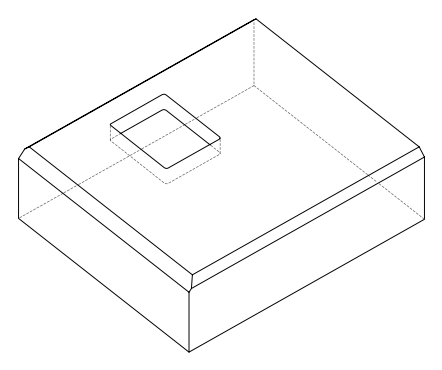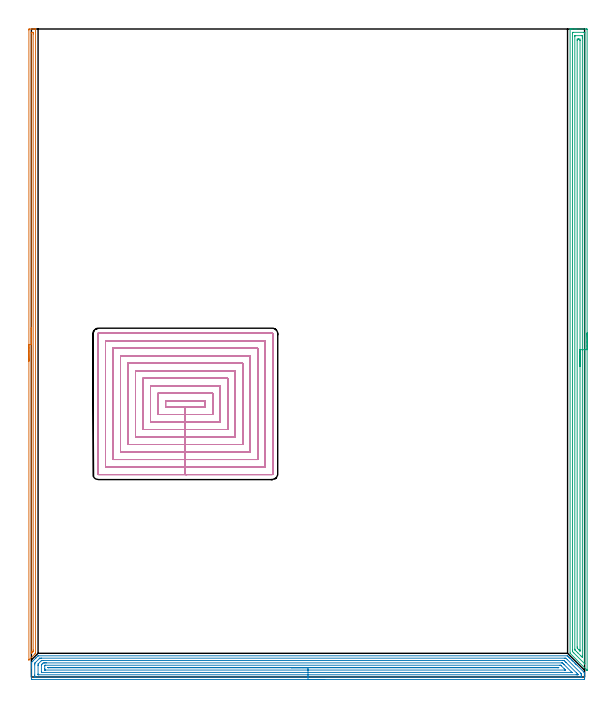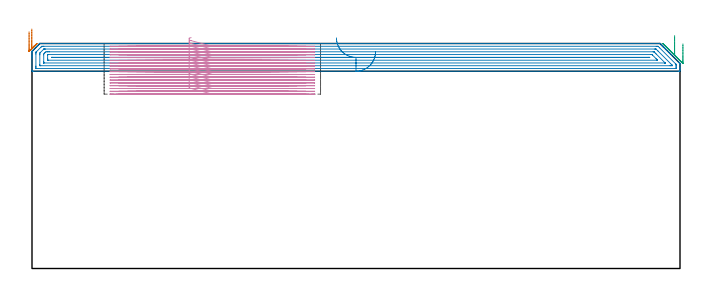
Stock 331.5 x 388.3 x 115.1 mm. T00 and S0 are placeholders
(PLAN: 4 operations, 1 tool changes, 115.3 min)
(1 AREA_MILL | FG_CHAMFER_SURFACE | UGT0205_001 | 6.18 min | 3043 mm3)
(2 AREA_MILL_1 | FG_CHAMFER_SURFACE_1 | UGT0205_001 | 15.87 min | 33383 mm3)
(3 AREA_MILL_2 | FG_CHAMFER_SURFACE_2 | UGT0205_001 | 12.37 min | 19634 mm3)
(4 MILL_RECTANGULAR_POCKET | POCKET_RECTANGULAR_STRAIGHT | NXT0201_008 | Follow Part, ap 1.5, ae 75% | 80.85 min | 259857 mm3)
(TOOL UGT0205_001 | Chamfer Mill 20 x 3 x 45 deg. | D20 FL50 Z2)
(TOOL NXT0201_008 | ENDMILL 6mm [2P460-0600-NA 1630] | D6 FL26 Z6)
(OP 1 AREA_MILL)
G17 G21 G94 G90
T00 M6
G54
G17 G0 G90 X-1.5 Y189.25 S1061 M3
G43 Z125.1 H0
Z121.1
G94 G1 Y189.288 Z120.228 F250.
Y189.402 Z119.364
Y189.591 Z118.512
Y189.853 Z117.68
Y190.187 Z116.874
Y190.59 Z116.1
Y191.058 Z115.364
Y191.59 Z114.672
Y192.179 Z114.029
Y192.822 Z113.44
Y193.514 Z112.908
Y194.25 Z112.44
Y195.024 Z112.037
Y195.83 Z111.703
Y196.662 Z111.441
Y197.513 Z111.252
Y198.378 Z111.138
Y199.25 Z111.1
Y387.686
X-1.498 Y387.956
X-1.493 Y388.29 Z111.102
X-1.236 Y388.3 Z111.359
X0.175 Z112.771
X1.368 Z113.963
X2.019 Z114.619
X2.302 Z114.901
X2.402 Y388.298 Z114.994
X2.497 Y388.29 Z115.088
X2.5 Y388.132 Z115.1
Y14.386
X2.497 Y14.205 Z115.089
X2.43 Y14.129 Z115.027
X2.24 Y13.94 Z114.84
X2.113 Y13.813 Z114.713
X-1.433 Y10.266 Z111.165
X-1.493 Y10.218 Z111.103
X-1.496 Y10.233 Z111.102
X-1.499 Y10.295 Z111.099
X-1.5 Y199.25 Z111.1
X-0.086 Z112.514
X-0.085 Y385.9 Z112.515
X-0.083 Y386.201 Z112.517
X-0.081 Y386.275 Z112.519
X-0.08 Y386.287 Z112.52
X-0.065 Y386.291 Z112.535
X-0.018 Y386.295 Z112.582
X0.112 Y386.299 Z112.712
X0.5 Z113.1
X0.982 Y386.297 Z113.582
X1.065 Y386.29 Z113.665
X1.079 Y386.288 Z113.679
X1.081 Y386.26 Z113.681
X1.084 Y386.192 Z113.684
X1.085 Y385.9 Z113.685
X1.086 Y385.297 Z113.686
X1.085 Y16.172 Z113.685
X1.084 Y15.572 Z113.684
X1.08 Y15.279 Z113.68
X1.079 Y15.246 Z113.679
X1.053 Y15.215 Z113.653
X0.999 Y15.154 Z113.599
X0.915 Y15.066 Z113.515
X0.236 Y14.386 Z112.836
X-0.047 Y14.109 Z112.553
X-0.075 Y14.085 Z112.525
X-0.079 Y14.086 Z112.521
X-0.082 Y14.092 Z112.518
X-0.085 Y14.386 Z112.515
X-0.086 Y14.711 Z112.514
Y14.989
Y199.25
Y200.122 Z112.552
Y200.986 Z112.666
Y201.838 Z112.855
Y202.67 Z113.117
Y203.476 Z113.451
Y204.25 Z113.854
Y204.986 Z114.323
Y205.678 Z114.854
Y206.321 Z115.443
Y206.91 Z116.086
Y207.441 Z116.778
Y207.91 Z117.514
Y208.313 Z118.288
Y208.647 Z119.094
Y208.909 Z119.926
Y209.098 Z120.778
Y209.212 Z121.643
Y209.25 Z122.514
G0 Z125.1
M5
M2
(OP 2 AREA_MILL_1)
G17 G21 G94 G90
T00 M6
G54
G17 G0 G90 X175.75 Y-1.5 S1061 M3
G43 Z125.1 H0
Z110.9
G94 G1 X175.712 Z110.028 F250.
X175.598 Z109.164
X175.409 Z108.312
X175.147 Z107.48
X174.813 Z106.674
X174.41 Z105.9
X173.942 Z105.164
X173.41 Z104.472
X172.821 Z103.829
X172.178 Z103.24
X171.486 Z102.708
X170.75 Z102.24
X169.976 Z101.837
X169.17 Z101.503
X168.338 Z101.241
X167.487 Z101.052
X166.622 Z100.938
X165.75 Z100.9
X0.608
X0.192 Y-1.495 Z100.903
X0.01 Y-1.492 Z100.906
X0. Y-1.305 Z101.092
Y5.158 Z107.553
Y5.721 Z108.118
Y6.042 Z108.438
Y6.604 Z109.001
Y6.925 Z109.32
Y7.566 Z109.965
Y8.05 Z110.45
X0.007 Y8.691 Z111.09
X0.01 Y8.7 Z111.099
X0.162 Y8.863 Z111.261
X0.874 Y9.574 Z111.974
X2.496 Y11.196 Z113.595
X2.639 Y11.341 Z113.738
X2.691 Y11.392 Z113.79
X3.968 Y12.668 Z115.067
X4.005 Y12.695 Z115.09
X4.179 Y12.7 Z115.1
X321.072
X321.299 Y12.695 Z115.09
X321.327 Y12.673 Z115.07
X321.335 Y12.666 Z115.064
X322.072 Y11.93 Z114.326
X322.174 Y11.826 Z114.226
X322.263 Y11.738 Z114.137
X322.367 Y11.635 Z114.031
X322.465 Y11.535 Z113.935
X322.56 Y11.44 Z113.84
X322.661 Y11.341 Z113.737
X323.101 Y10.899 Z113.298
X323.544 Y10.458 Z112.854
X323.75 Y10.25 Z112.649
X323.8 Y10.2 Z112.6
X324.427 Y9.574 Z111.971
X324.656 Y9.344 Z111.744
X325.31 Y8.691 Z111.088
X325.512 Y8.488 Z110.888
X325.536 Y8.464 Z110.864
X326.194 Y7.808 Z110.205
X326.368 Y7.632 Z110.032
X326.428 Y7.572 Z109.972
X327.077 Y6.925 Z109.322
X327.224 Y6.776 Z109.176
X330.924 Y3.077 Z105.476
X331.199 Y2.803 Z105.199
X331.338 Y2.663 Z105.06
X331.486 Y2.509 Z104.908
X331.49 Y2.501 Z104.9
X331.5 Y1.868 Z104.267
Y0.422 Z102.818
Y-0.141 Z102.256
Y-0.461 Z101.936
X331.495 Y-1.024 Z101.371
X331.491 Y-1.491 Z100.905
X331.366 Y-1.494 Z100.903
X330.892 Y-1.5 Z100.9
X165.75
Y-0.086 Z102.314
X2.394 Y-0.085 Z102.315
X2.337
X2.012 Y-0.079 Z102.321
X2.008 Y0.025 Z102.425
X2.002 Y0.247 Z102.647
X2. Y0.742 Z103.142
Y1.132 Z103.532
Y7.314 Z109.714
X2.002 Y7.808 Z110.208
X2.005 Y8.192 Z110.592
X2.011 Y8.25 Z110.65
X2.039 Y8.281 Z110.681
X2.116 Y8.362 Z110.762
X2.394 Y8.644 Z111.044
X4.637 Y10.888 Z113.288
X4.782 Y11.032 Z113.432
X4.899 Y11.147 Z113.547
X4.979 Y11.223 Z113.623
X5.027 Y11.265 Z113.665
X5.072 Y11.279 Z113.679
X5.132 Y11.281 Z113.681
X5.964 Y11.286 Z113.686
X6.02
X319.343
X320.18 Y11.28 Z113.68
X320.243 Y11.279 Z113.679
X321.079 Y10.471 Z112.871
X329.312 Y2.238 Z104.638
X329.413 Y2.134 Z104.534
X329.461 Y2.082 Z104.482
X329.483 Y2.056 Z104.456
X329.49 Y2.015 Z104.415
X329.496 Y1.626 Z104.026
X329.499 Y1.237 Z103.637
X329.5 Y0.742 Z103.142
X329.498 Y0.354 Z102.754
X329.491 Y-0.036 Z102.364
X329.489 Y-0.08 Z102.32
X329.471 Y-0.081 Z102.319
X329.42 Y-0.084 Z102.316
X329.316 Y-0.085 Z102.315
X329.106 Y-0.086 Z102.314
X165.75
Y1.328 Z103.728
X4.479 Y1.329 Z103.729
X4.179 Y1.331 Z103.731
X4.079 Y1.334 Z103.734
X4.01 Y1.337 Z103.737
X4.006 Y1.449 Z103.849
X4.002 Y1.626 Z104.026
X4. Y1.802 Z104.202
X4.001 Y6.925 Z109.325
X4.002 Y7.1 Z109.5
X4.017 Y7.808 Z110.208
X4.095 Y7.891 Z110.291
X4.179 Y7.979 Z110.379
X5.869 Y9.669 Z112.069
X5.964 Y9.763 Z112.163
X6.049 Y9.839 Z112.239
X6.08 Y9.865 Z112.265
X6.113 Y9.866 Z112.266
X6.261 Y9.869 Z112.269
X6.557 Y9.871 Z112.271
X6.857 Y9.872 Z112.272
X318.394 Y9.871 Z112.271
X318.989 Y9.87 Z112.27
X319.137 Y9.867 Z112.267
X319.207 Y9.865 Z112.265
X319.287 Y9.798 Z112.198
X319.519 Y9.574 Z111.974
X320.18 Y8.921 Z111.321
X320.41 Y8.691 Z111.091
X326.592 Y2.509 Z104.909
X327.321 Y1.776 Z104.176
X327.465 Y1.626 Z104.026
X327.49 Y1.58 Z103.98
X327.494 Y1.537 Z103.937
X327.499 Y1.45 Z103.85
X327.495 Y1.39 Z103.79
X327.49 Y1.344 Z103.744
X327.483 Y1.335 Z103.735
X327.47 Y1.333 Z103.733
X327.321 Y1.331 Z103.731
X326.729 Y1.329 Z103.729
X326.428 Y1.328 Z103.728
X165.75
Y2.743 Z105.143
X6.114
X6.064 Y2.744 Z105.144
X6.028 Y2.747 Z105.147
X6.013 Y2.749 Z105.149
X6.01 Y2.764 Z105.164
X6.005 Y2.961 Z105.361
X6. Y3.357 Z105.757
X6.001 Y6.925 Z109.325
X6.012 Y7.345 Z109.745
X6.217 Y7.559 Z109.959
X6.459 Y7.808 Z110.208
X6.656 Y8.007 Z110.407
X6.857 Y8.206 Z110.606
X7.106 Y8.445 Z110.845
X7.75 Y8.454 Z110.854
X7.988 Y8.456 Z110.856
X8.642 Y8.457 Z110.857
X8.879
X317.739
X318.066 Y8.455 Z110.855
X318.148 Y8.453 Z110.853
X318.184 Y8.451 Z110.851
X318.235 Y8.404 Z110.804
X318.394 Y8.254 Z110.654
X318.843 Y7.808 Z110.208
X319.287 Y7.364 Z109.764
X323.75 Y2.9 Z105.3
X323.87 Y2.778 Z105.178
X323.893 Y2.751 Z105.151
X323.894 Y2.747 Z105.147
X323.89 Y2.746 Z105.146
X323.863 Y2.744 Z105.144
X323.75 Y2.743 Z105.143
X323.514
X165.75
Y4.157 Z106.557
X8.523
X8.283 Y4.158 Z106.558
X8.124 Y4.161 Z106.561
X8.009 Y4.165 Z106.565
X8.007 Y4.185 Z106.585
X8.004 Y4.275 Z106.675
X8. Y4.911 Z107.311
Y5.158 Z107.558
Y6.677 Z109.077
X8.002 Y6.801 Z109.201
X8.005 Y6.863 Z109.263
X8.01 Y6.892 Z109.292
X8.034 Y6.925 Z109.325
X8.098 Y6.988 Z109.388
X8.168 Y7.036 Z109.436
X8.403 Y7.041 Z109.441
X8.523 Y7.043 Z109.443
X316.729 Y7.042 Z109.442
X316.968 Y7.039 Z109.439
X317.125 Y7.036 Z109.436
X317.168 Y7.022 Z109.422
X317.19 Y7.005 Z109.405
X317.275 Y6.925 Z109.325
X317.502 Y6.7 Z109.1
X319.287 Y4.915 Z107.315
X319.924 Y4.275 Z106.675
X320.011 Y4.183 Z106.583
X320.026 Y4.165 Z106.565
X319.925 Y4.162 Z106.562
X319.766 Y4.159 Z106.559
X319.526 Y4.157 Z106.557
X319.407
X165.75
Y5.571 Z107.971
X10.428 Y5.572 Z107.972
X10.008 Y5.573 Z107.973
X10.006 Y5.575 Z107.975
X10.003 Y5.579 Z107.979
X10.011 Y5.622 Z108.022
X10.053 Y5.624 Z108.024
X10.155 Y5.627 Z108.027
X10.369 Y5.629 Z108.029
X10.428
X315.242 Y5.628 Z108.028
X315.658 Y5.626 Z108.026
X315.717 Y5.623 Z108.023
X316.053 Y5.6 Z108.
X315.774 Y5.577 Z107.977
X315.717 Y5.575 Z107.975
X315.299 Y5.571 Z107.971
X315.241
X165.75
X164.878 Z108.009
X164.014 Z108.123
X163.162 Z108.312
X162.33 Z108.574
X161.524 Z108.908
X160.75 Z109.311
X160.014 Z109.78
X159.322 Z110.311
X158.679 Z110.9
X158.09 Z111.543
X157.559 Z112.235
X157.09 Z112.971
X156.687 Z113.745
X156.353 Z114.551
X156.091 Z115.383
X155.902 Z116.235
X155.788 Z117.1
X155.75 Z117.971
G0 Z125.1
M5
M2
(OP 3 AREA_MILL_2)
G17 G21 G94 G90
T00 M6
G54
G17 G0 G90 X333. Y206.15 S1061 M3
G43 Z125.1 H0
Z114.9
G94 G1 Y206.112 Z114.028 F250.
Y205.998 Z113.164
Y205.809 Z112.312
Y205.547 Z111.48
Y205.213 Z110.674
Y204.81 Z109.9
Y204.342 Z109.164
Y203.81 Z108.472
Y203.221 Z107.829
Y202.578 Z107.24
Y201.886 Z106.709
Y201.15 Z106.24
Y200.376 Z105.837
Y199.57 Z105.503
Y198.738 Z105.241
Y197.886 Z105.052
Y197.022 Z104.938
Y196.15 Z104.9
Y4.072
X332.996 Y4.017 Z104.902
X332.994 Y4.016 Z104.904
X332.982 Y4.017 Z104.916
X332.944 Y4.055 Z104.954
X332.818 Y4.18 Z105.078
X332.684 Y4.315 Z105.214
X332.421 Y4.579 Z105.479
X322.938 Y14.062 Z114.961
X322.805 Y14.205 Z115.09
X322.8 Y14.435 Z115.1
Y388.134
X322.802 Y388.29 Z115.088
X322.865 Y388.293 Z115.027
X323.268 Y388.3 Z114.632
X323.659 Z114.241
X324.323 Z113.572
X325.55 Z112.347
X326.112 Z111.783
X326.725 Z111.17
X332.371 Z105.527
X332.654 Y388.298 Z105.244
X332.992 Y388.29 Z104.906
X332.999 Y387.953 Z104.899
X333. Y196.15 Z104.9
X331.586 Z106.314
Y8.075
X331.584 Y7.966 Z106.316
X331.581 Y7.895 Z106.319
X331.579 Y7.883 Z106.321
X331.575 Y7.884 Z106.325
X331.549 Y7.905 Z106.351
X331.477 Y7.974 Z106.423
X325.015 Y14.435 Z112.885
X324.323 Y15.134 Z113.577
X324.229 Y15.232 Z113.671
X324.221 Y15.328 Z113.679
X324.218 Y15.433 Z113.682
X324.215 Y16.221 Z113.685
X324.214 Y16.33 Z113.686
X324.215 Y385.902 Z113.685
X324.216 Y386.009 Z113.684
X324.221 Y386.119 Z113.679
X324.23 Y386.29 Z113.67
X324.323 Y386.292 Z113.577
X324.82 Y386.299 Z113.08
X331.078 Y386.3 Z106.822
X331.477 Y386.298 Z106.423
X331.533 Y386.295 Z106.367
X331.567 Y386.29 Z106.333
X331.579 Y386.284 Z106.321
X331.581 Y386.228 Z106.319
X331.585 Y386.011 Z106.315
Y385.902
X331.586 Y385.793 Z106.314
Y196.15
X330.172 Z107.728
X330.171 Y12.649 Z107.729
X330.17 Y12.168 Z107.73
X330.165 Y11.756 Z107.735
X330.164 Y11.747 Z107.736
X330.148 Y11.756 Z107.752
X329.688 Y12.212 Z108.212
X329.25 Y12.649 Z108.65
X327.464 Y14.435 Z110.436
X326.571 Y15.328 Z111.329
X326.112 Y15.79 Z111.788
X325.689 Y16.221 Z112.211
X325.635 Y16.286 Z112.265
X325.633 Y16.342 Z112.267
X325.631 Y16.462 Z112.269
X325.629 Y16.703 Z112.271
Y383.705
X325.631 Y384.116 Z112.269
X325.633 Y384.236 Z112.267
X325.635 Y384.287 Z112.265
X325.743 Y384.292 Z112.157
X325.929 Y384.299 Z111.971
X329.505 Z108.395
X329.688 Y384.296 Z108.212
X329.872 Y384.29 Z108.028
X330.165 Y384.267 Z107.735
X330.167 Y384.116 Z107.733
X330.17 Y383.634 Z107.73
X330.171 Y383.223 Z107.729
Y382.74
X330.172 Y196.15 Z107.728
X328.757 Z109.143
Y16.221
X328.756 Y15.821 Z109.144
X328.753 Y15.622 Z109.147
X328.751 Y15.612 Z109.149
X328.741 Y15.617 Z109.159
X328.701 Y15.651 Z109.199
X328.647 Y15.702 Z109.253
X328.128 Y16.221 Z109.772
X327.9 Y16.45 Z110.
X327.246 Y17.114 Z110.654
X327.05 Y17.333 Z110.85
X327.043 Y18.007 Z110.857
Y381.437
X327.05 Y382.286 Z110.85
X327.9 Y382.299 Z110.
X327.93 Y382.3 Z109.97
X328.75 Y382.284 Z109.15
X328.757 Y381.474 Z109.143
Y381.437
Y196.15
Y195.278 Z109.181
Y194.414 Z109.295
Y193.562 Z109.483
Y192.73 Z109.746
Y191.924 Z110.08
Y191.15 Z110.482
Y190.414 Z110.951
Y189.722 Z111.482
Y189.079 Z112.072
Y188.49 Z112.715
Y187.958 Z113.407
Y187.49 Z114.143
Y187.087 Z114.917
Y186.753 Z115.722
Y186.491 Z116.554
Y186.302 Z117.406
Y186.188 Z118.271
Y186.15 Z119.143
G0 Z125.1
M5
M2
(OP 4 MILL_RECTANGULAR_POCKET)
G17 G21 G94 G90
T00 M6
G54
G17 G0 G90 X81.416 Y165.5 S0 M3
G43 Z125.1 H1
Z118.1
G94 G1 X80.4 Z117.828 F250.
Y161.8 Z116.836
X92.25 Z113.661
X104.1 F500.
Y165.5
X80.4
Y161.8
X92.25
Y157.3
X108.6
Y170.
X75.9
Y157.3
X92.25
Y152.8
X113.1
Y174.5
X71.4
Y152.8
X92.25
Y148.3
X117.6
Y179.
X66.9
Y148.3
X92.25
Y143.8
X122.1
Y183.5
X62.4
Y143.8
X92.25
Y139.3
X126.6
Y188.
X57.9
Y139.3
X92.25
Y134.8
X131.1
Y192.5
X53.4
Y134.8
X92.25
Y130.3
X135.6
Y197.
X48.9
Y130.3
X92.25
Y125.8
X140.1
Y201.5
X44.4
Y125.8
X92.25
Y121.3
X144.4
G3 X144.6 Y121.5 R0.2
G1 Y205.8
G3 X144.4 Y206. R0.2
G1 X40.1
G3 X39.9 Y205.8 R0.2
G1 Y121.5
G3 X40.1 Y121.3 R0.2
G1 X92.25
X93.25
G0 X81.416 Y165.5 Z116.661
G1 X80.4 Z116.389 F250.
Y161.8 Z115.397
X92.25 Z112.222
X104.1 F500.
Y165.5
X80.4
Y161.8
X92.25
Y157.3
X108.6
Y170.
X75.9
Y157.3
X92.25
Y152.8
X113.1
Y174.5
X71.4
Y152.8
X92.25
Y148.3
X117.6
Y179.
X66.9
Y148.3
X92.25
Y143.8
X122.1
Y183.5
X62.4
Y143.8
X92.25
Y139.3
X126.6
Y188.
X57.9
Y139.3
X92.25
Y134.8
X131.1
Y192.5
X53.4
Y134.8
X92.25
Y130.3
X135.6
Y197.
X48.9
Y130.3
X92.25
Y125.8
X140.1
Y201.5
X44.4
Y125.8
X92.25
Y121.3
X144.4
G3 X144.6 Y121.5 R0.2
G1 Y205.8
G3 X144.4 Y206. R0.2
G1 X40.1
G3 X39.9 Y205.8 R0.2
G1 Y121.5
G3 X40.1 Y121.3 R0.2
G1 X92.25
X93.25
G0 X81.416 Y165.5 Z115.222
G1 X80.4 Z114.95 F250.
Y161.8 Z113.958
X92.25 Z110.783
X104.1 F500.
Y165.5
X80.4
Y161.8
X92.25
Y157.3
X108.6
Y170.
X75.9
Y157.3
X92.25
Y152.8
X113.1
Y174.5
X71.4
Y152.8
X92.25
Y148.3
X117.6
Y179.
X66.9
Y148.3
X92.25
Y143.8
X122.1
Y183.5
X62.4
Y143.8
X92.25
Y139.3
X126.6
Y188.
X57.9
Y139.3
X92.25
Y134.8
X131.1
Y192.5
X53.4
Y134.8
X92.25
Y130.3
X135.6
Y197.
X48.9
Y130.3
X92.25
Y125.8
X140.1
Y201.5
X44.4
Y125.8
X92.25
Y121.3
X144.4
G3 X144.6 Y121.5 R0.2
G1 Y205.8
G3 X144.4 Y206. R0.2
G1 X40.1
G3 X39.9 Y205.8 R0.2
G1 Y121.5
G3 X40.1 Y121.3 R0.2
G1 X92.25
X93.25
G0 X81.416 Y165.5 Z113.783
G1 X80.4 Z113.511 F250.
Y161.8 Z112.52
X92.25 Z109.344
X104.1 F500.
Y165.5
X80.4
Y161.8
X92.25
Y157.3
X108.6
Y170.
X75.9
Y157.3
X92.25
Y152.8
X113.1
Y174.5
X71.4
Y152.8
X92.25
Y148.3
X117.6
Y179.
X66.9
Y148.3
X92.25
Y143.8
X122.1
Y183.5
X62.4
Y143.8
X92.25
Y139.3
X126.6
Y188.
X57.9
Y139.3
X92.25
Y134.8
X131.1
Y192.5
X53.4
Y134.8
X92.25
Y130.3
X135.6
Y197.
X48.9
Y130.3
X92.25
Y125.8
X140.1
Y201.5
X44.4
Y125.8
X92.25
Y121.3
X144.4
G3 X144.6 Y121.5 R0.2
G1 Y205.8
G3 X144.4 Y206. R0.2
G1 X40.1
G3 X39.9 Y205.8 R0.2
G1 Y121.5
G3 X40.1 Y121.3 R0.2
G1 X92.25
X93.25
G0 X81.416 Y165.5 Z112.344
G1 X80.4 Z112.072 F250.
Y161.8 Z111.081
X92.25 Z107.905
X104.1 F500.
Y165.5
X80.4
Y161.8
X92.25
Y157.3
X108.6
Y170.
X75.9
Y157.3
X92.25
Y152.8
X113.1
Y174.5
X71.4
Y152.8
X92.25
Y148.3
X117.6
Y179.
X66.9
Y148.3
X92.25
Y143.8
X122.1
Y183.5
X62.4
Y143.8
X92.25
Y139.3
X126.6
Y188.
X57.9
Y139.3
X92.25
Y134.8
X131.1
Y192.5
X53.4
Y134.8
X92.25
Y130.3
X135.6
Y197.
X48.9
Y130.3
X92.25
Y125.8
X140.1
Y201.5
X44.4
Y125.8
X92.25
Y121.3
X144.4
G3 X144.6 Y121.5 R0.2
G1 Y205.8
G3 X144.4 Y206. R0.2
G1 X40.1
G3 X39.9 Y205.8 R0.2
G1 Y121.5
G3 X40.1 Y121.3 R0.2
G1 X92.25
X93.25
G0 X81.416 Y165.5 Z110.905
G1 X80.4 Z110.633 F250.
Y161.8 Z109.642
X92.25 Z106.467
X104.1 F500.
Y165.5
X80.4
Y161.8
X92.25
Y157.3
X108.6
Y170.
X75.9
Y157.3
X92.25
Y152.8
X113.1
Y174.5
X71.4
Y152.8
X92.25
Y148.3
X117.6
Y179.
X66.9
Y148.3
X92.25
Y143.8
X122.1
Y183.5
X62.4
Y143.8
X92.25
Y139.3
X126.6
Y188.
X57.9
Y139.3
X92.25
Y134.8
X131.1
Y192.5
X53.4
Y134.8
X92.25
Y130.3
X135.6
Y197.
X48.9
Y130.3
X92.25
Y125.8
X140.1
Y201.5
X44.4
Y125.8
X92.25
Y121.3
X144.4
G3 X144.6 Y121.5 R0.2
G1 Y205.8
G3 X144.4 Y206. R0.2
G1 X40.1
G3 X39.9 Y205.8 R0.2
G1 Y121.5
G3 X40.1 Y121.3 R0.2
G1 X92.25
X93.25
G0 X81.416 Y165.5 Z109.467
G1 X80.4 Z109.194 F250.
Y161.8 Z108.203
X92.25 Z105.028
X104.1 F500.
Y165.5
X80.4
Y161.8
X92.25
Y157.3
X108.6
Y170.
X75.9
Y157.3
X92.25
Y152.8
X113.1
Y174.5
X71.4
Y152.8
X92.25
Y148.3
X117.6
Y179.
X66.9
Y148.3
X92.25
Y143.8
X122.1
Y183.5
X62.4
Y143.8
X92.25
Y139.3
X126.6
Y188.
X57.9
Y139.3
X92.25
Y134.8
X131.1
Y192.5
X53.4
Y134.8
X92.25
Y130.3
X135.6
Y197.
X48.9
Y130.3
X92.25
Y125.8
X140.1
Y201.5
X44.4
Y125.8
X92.25
Y121.3
X144.4
G3 X144.6 Y121.5 R0.2
G1 Y205.8
G3 X144.4 Y206. R0.2
G1 X40.1
G3 X39.9 Y205.8 R0.2
G1 Y121.5
G3 X40.1 Y121.3 R0.2
G1 X92.25
X93.25
G0 X81.416 Y165.5 Z108.028
G1 X80.4 Z107.755 F250.
Y161.8 Z106.764
X92.25 Z103.589
X104.1 F500.
Y165.5
X80.4
Y161.8
X92.25
Y157.3
X108.6
Y170.
X75.9
Y157.3
X92.25
Y152.8
X113.1
Y174.5
X71.4
Y152.8
X92.25
Y148.3
X117.6
Y179.
X66.9
Y148.3
X92.25
Y143.8
X122.1
Y183.5
X62.4
Y143.8
X92.25
Y139.3
X126.6
Y188.
X57.9
Y139.3
X92.25
Y134.8
X131.1
Y192.5
X53.4
Y134.8
X92.25
Y130.3
X135.6
Y197.
X48.9
Y130.3
X92.25
Y125.8
X140.1
Y201.5
X44.4
Y125.8
X92.25
Y121.3
X144.4
G3 X144.6 Y121.5 R0.2
G1 Y205.8
G3 X144.4 Y206. R0.2
G1 X40.1
G3 X39.9 Y205.8 R0.2
G1 Y121.5
G3 X40.1 Y121.3 R0.2
G1 X92.25
X93.25
G0 X81.416 Y165.5 Z106.589
G1 X80.4 Z106.317 F250.
Y161.8 Z105.325
X92.25 Z102.15
X104.1 F500.
Y165.5
X80.4
Y161.8
X92.25
Y157.3
X108.6
Y170.
X75.9
Y157.3
X92.25
Y152.8
X113.1
Y174.5
X71.4
Y152.8
X92.25
Y148.3
X117.6
Y179.
X66.9
Y148.3
X92.25
Y143.8
X122.1
Y183.5
X62.4
Y143.8
X92.25
Y139.3
X126.6
Y188.
X57.9
Y139.3
X92.25
Y134.8
X131.1
Y192.5
X53.4
Y134.8
X92.25
Y130.3
X135.6
Y197.
X48.9
Y130.3
X92.25
Y125.8
X140.1
Y201.5
X44.4
Y125.8
X92.25
Y121.3
X144.4
G3 X144.6 Y121.5 R0.2
G1 Y205.8
G3 X144.4 Y206. R0.2
G1 X40.1
G3 X39.9 Y205.8 R0.2
G1 Y121.5
G3 X40.1 Y121.3 R0.2
G1 X92.25
X93.25
G0 X81.416 Y165.5 Z105.15
G1 X80.4 Z104.878 F250.
Y161.8 Z103.886
X92.25 Z100.711
X104.1 F500.
Y165.5
X80.4
Y161.8
X92.25
Y157.3
X108.6
Y170.
X75.9
Y157.3
X92.25
Y152.8
X113.1
Y174.5
X71.4
Y152.8
X92.25
Y148.3
X117.6
Y179.
X66.9
Y148.3
X92.25
Y143.8
X122.1
Y183.5
X62.4
Y143.8
X92.25
Y139.3
X126.6
Y188.
X57.9
Y139.3
X92.25
Y134.8
X131.1
Y192.5
X53.4
Y134.8
X92.25
Y130.3
X135.6
Y197.
X48.9
Y130.3
X92.25
Y125.8
X140.1
Y201.5
X44.4
Y125.8
X92.25
Y121.3
X144.4
G3 X144.6 Y121.5 R0.2
G1 Y205.8
G3 X144.4 Y206. R0.2
G1 X40.1
G3 X39.9 Y205.8 R0.2
G1 Y121.5
G3 X40.1 Y121.3 R0.2
G1 X92.25
X93.25
G0 X81.416 Y165.5 Z103.711
G1 X80.4 Z103.439 F250.
Y161.8 Z102.447
X92.25 Z99.272
X104.1 F500.
Y165.5
X80.4
Y161.8
X92.25
Y157.3
X108.6
Y170.
X75.9
Y157.3
X92.25
Y152.8
X113.1
Y174.5
X71.4
Y152.8
X92.25
Y148.3
X117.6
Y179.
X66.9
Y148.3
X92.25
Y143.8
X122.1
Y183.5
X62.4
Y143.8
X92.25
Y139.3
X126.6
Y188.
X57.9
Y139.3
X92.25
Y134.8
X131.1
Y192.5
X53.4
Y134.8
X92.25
Y130.3
X135.6
Y197.
X48.9
Y130.3
X92.25
Y125.8
X140.1
Y201.5
X44.4
Y125.8
X92.25
Y121.3
X144.4
G3 X144.6 Y121.5 R0.2
G1 Y205.8
G3 X144.4 Y206. R0.2
G1 X40.1
G3 X39.9 Y205.8 R0.2
G1 Y121.5
G3 X40.1 Y121.3 R0.2
G1 X92.25
X93.25
G0 X81.416 Y165.5 Z102.272
G1 X80.4 Z102. F250.
Y161.8 Z101.008
X92.25 Z97.833
X104.1 F500.
Y165.5
X80.4
Y161.8
X92.25
Y157.3
X108.6
Y170.
X75.9
Y157.3
X92.25
Y152.8
X113.1
Y174.5
X71.4
Y152.8
X92.25
Y148.3
X117.6
Y179.
X66.9
Y148.3
X92.25
Y143.8
X122.1
Y183.5
X62.4
Y143.8
X92.25
Y139.3
X126.6
Y188.
X57.9
Y139.3
X92.25
Y134.8
X131.1
Y192.5
X53.4
Y134.8
X92.25
Y130.3
X135.6
Y197.
X48.9
Y130.3
X92.25
Y125.8
X140.1
Y201.5
X44.4
Y125.8
X92.25
Y121.3
X144.4
G3 X144.6 Y121.5 R0.2
G1 Y205.8
G3 X144.4 Y206. R0.2
G1 X40.1
G3 X39.9 Y205.8 R0.2
G1 Y121.5
G3 X40.1 Y121.3 R0.2
G1 X92.25
X93.25
G0 X81.416 Y165.5 Z100.833
G1 X80.4 Z100.561 F250.
Y161.8 Z99.57
X92.25 Z96.394
X104.1 F500.
Y165.5
X80.4
Y161.8
X92.25
Y157.3
X108.6
Y170.
X75.9
Y157.3
X92.25
Y152.8
X113.1
Y174.5
X71.4
Y152.8
X92.25
Y148.3
X117.6
Y179.
X66.9
Y148.3
X92.25
Y143.8
X122.1
Y183.5
X62.4
Y143.8
X92.25
Y139.3
X126.6
Y188.
X57.9
Y139.3
X92.25
Y134.8
X131.1
Y192.5
X53.4
Y134.8
X92.25
Y130.3
X135.6
Y197.
X48.9
Y130.3
X92.25
Y125.8
X140.1
Y201.5
X44.4
Y125.8
X92.25
Y121.3
X144.4
G3 X144.6 Y121.5 R0.2
G1 Y205.8
G3 X144.4 Y206. R0.2
G1 X40.1
G3 X39.9 Y205.8 R0.2
G1 Y121.5
G3 X40.1 Y121.3 R0.2
G1 X92.25
X93.25
G0 X81.416 Y165.5 Z99.394
G1 X80.4 Z99.122 F250.
Y161.8 Z98.131
X92.25 Z94.956
X104.1 F500.
Y165.5
X80.4
Y161.8
X92.25
Y157.3
X108.6
Y170.
X75.9
Y157.3
X92.25
Y152.8
X113.1
Y174.5
X71.4
Y152.8
X92.25
Y148.3
X117.6
Y179.
X66.9
Y148.3
X92.25
Y143.8
X122.1
Y183.5
X62.4
Y143.8
X92.25
Y139.3
X126.6
Y188.
X57.9
Y139.3
X92.25
Y134.8
X131.1
Y192.5
X53.4
Y134.8
X92.25
Y130.3
X135.6
Y197.
X48.9
Y130.3
X92.25
Y125.8
X140.1
Y201.5
X44.4
Y125.8
X92.25
Y121.3
X144.4
G3 X144.6 Y121.5 R0.2
G1 Y205.8
G3 X144.4 Y206. R0.2
G1 X40.1
G3 X39.9 Y205.8 R0.2
G1 Y121.5
G3 X40.1 Y121.3 R0.2
G1 X92.25
X93.25
G0 X81.416 Y165.5 Z97.956
G1 X80.4 Z97.683 F250.
Y161.8 Z96.692
X92.25 Z93.517
X104.1 F500.
Y165.5
X80.4
Y161.8
X92.25
Y157.3
X108.6
Y170.
X75.9
Y157.3
X92.25
Y152.8
X113.1
Y174.5
X71.4
Y152.8
X92.25
Y148.3
X117.6
Y179.
X66.9
Y148.3
X92.25
Y143.8
X122.1
Y183.5
X62.4
Y143.8
X92.25
Y139.3
X126.6
Y188.
X57.9
Y139.3
X92.25
Y134.8
X131.1
Y192.5
X53.4
Y134.8
X92.25
Y130.3
X135.6
Y197.
X48.9
Y130.3
X92.25
Y125.8
X140.1
Y201.5
X44.4
Y125.8
X92.25
Y121.3
X144.4
G3 X144.6 Y121.5 R0.2
G1 Y205.8
G3 X144.4 Y206. R0.2
G1 X40.1
G3 X39.9 Y205.8 R0.2
G1 Y121.5
G3 X40.1 Y121.3 R0.2
G1 X92.25
X93.25
G0 X81.416 Y165.5 Z96.517
G1 X80.4 Z96.244 F250.
Y161.8 Z95.253
X92.25 Z92.078
X104.1 F500.
Y165.5
X80.4
Y161.8
X92.25
Y157.3
X108.6
Y170.
X75.9
Y157.3
X92.25
Y152.8
X113.1
Y174.5
X71.4
Y152.8
X92.25
Y148.3
X117.6
Y179.
X66.9
Y148.3
X92.25
Y143.8
X122.1
Y183.5
X62.4
Y143.8
X92.25
Y139.3
X126.6
Y188.
X57.9
Y139.3
X92.25
Y134.8
X131.1
Y192.5
X53.4
Y134.8
X92.25
Y130.3
X135.6
Y197.
X48.9
Y130.3
X92.25
Y125.8
X140.1
Y201.5
X44.4
Y125.8
X92.25
Y121.3
X144.4
G3 X144.6 Y121.5 R0.2
G1 Y205.8
G3 X144.4 Y206. R0.2
G1 X40.1
G3 X39.9 Y205.8 R0.2
G1 Y121.5
G3 X40.1 Y121.3 R0.2
G1 X92.25
X93.25
G0 X81.416 Y165.5 Z95.078
G1 X80.4 Z94.805 F250.
Y161.8 Z93.814
X92.25 Z90.639
X104.1 F500.
Y165.5
X80.4
Y161.8
X92.25
Y157.3
X108.6
Y170.
X75.9
Y157.3
X92.25
Y152.8
X113.1
Y174.5
X71.4
Y152.8
X92.25
Y148.3
X117.6
Y179.
X66.9
Y148.3
X92.25
Y143.8
X122.1
Y183.5
X62.4
Y143.8
X92.25
Y139.3
X126.6
Y188.
X57.9
Y139.3
X92.25
Y134.8
X131.1
Y192.5
X53.4
Y134.8
X92.25
Y130.3
X135.6
Y197.
X48.9
Y130.3
X92.25
Y125.8
X140.1
Y201.5
X44.4
Y125.8
X92.25
Y121.3
X144.4
G3 X144.6 Y121.5 R0.2
G1 Y205.8
G3 X144.4 Y206. R0.2
G1 X40.1
G3 X39.9 Y205.8 R0.2
G1 Y121.5
G3 X40.1 Y121.3 R0.2
G1 X92.25
X93.25
G0 X81.416 Y165.5 Z93.639
G1 X80.4 Z93.367 F250.
Y161.8 Z92.375
X92.25 Z89.2
X104.1 F500.
Y165.5
X80.4
Y161.8
X92.25
Y157.3
X108.6
Y170.
X75.9
Y157.3
X92.25
Y152.8
X113.1
Y174.5
X71.4
Y152.8
X92.25
Y148.3
X117.6
Y179.
X66.9
Y148.3
X92.25
Y143.8
X122.1
Y183.5
X62.4
Y143.8
X92.25
Y139.3
X126.6
Y188.
X57.9
Y139.3
X92.25
Y134.8
X131.1
Y192.5
X53.4
Y134.8
X92.25
Y130.3
X135.6
Y197.
X48.9
Y130.3
X92.25
Y125.8
X140.1
Y201.5
X44.4
Y125.8
X92.25
Y121.3
X144.4
G3 X144.6 Y121.5 R0.2
G1 Y205.8
G3 X144.4 Y206. R0.2
G1 X40.1
G3 X39.9 Y205.8 R0.2
G1 Y121.5
G3 X40.1 Y121.3 R0.2
G1 X92.25
X93.25
G0 Z125.1
M5
M2
